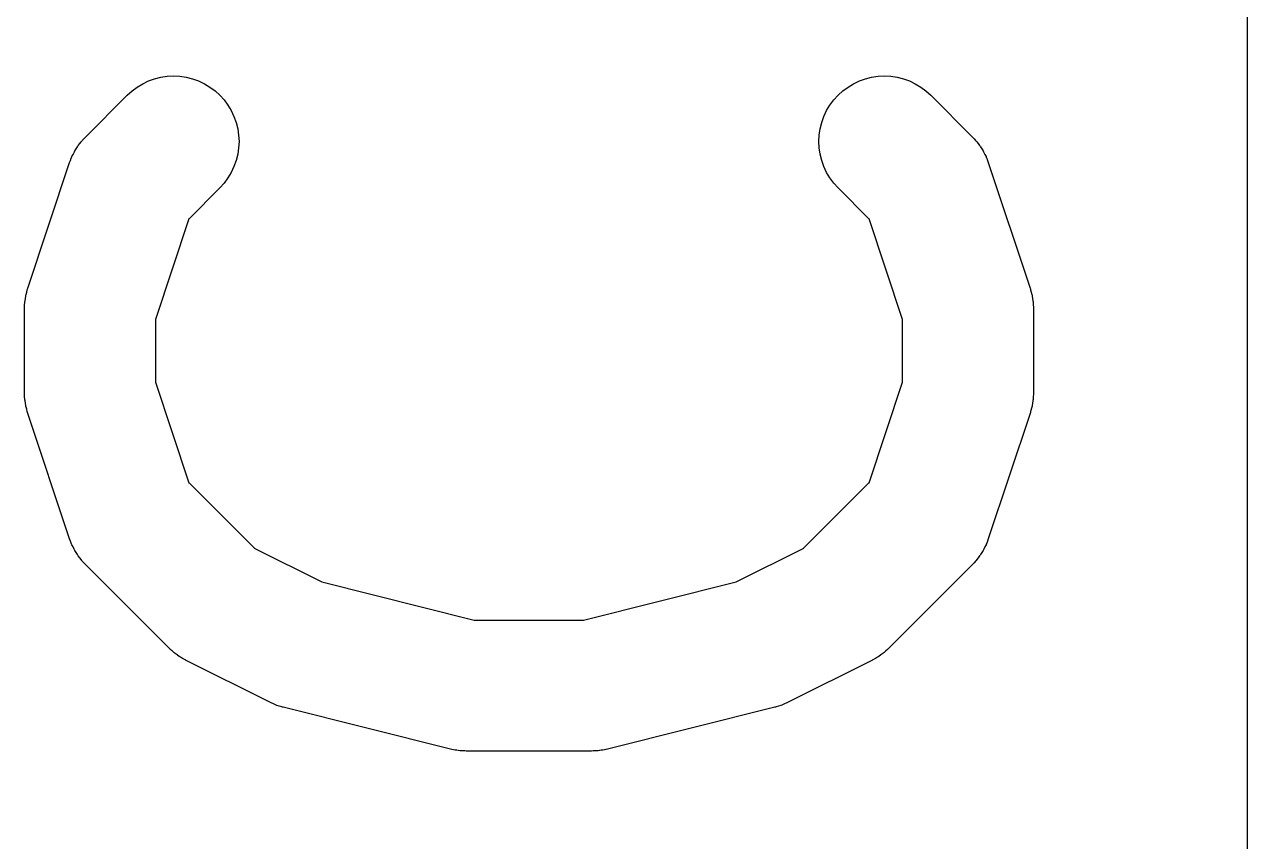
# Model space of a CAD drawing. Header units: metres. Extents: x 89 to 153, y -105 to 4.
# Drawn here: x 140.68 to 142.073, y -79.213 to -78.284 of the extents above; entities that cross this region are included whole.
import ezdxf

# ---------------------------------------------------------------- set-up
doc = ezdxf.new("R2010")
doc.units = ezdxf.units.M

msp = doc.modelspace()

# ---------------------------------------------------------------- linework, layer by layer
for points in [[(142.0731, -80.92), (142.0731, -75.68)], [(140.6803, -78.6072), (140.6803, -78.6061), (140.6803, -78.6061), (140.6803, -78.6061), (140.6803, -78.6061), (140.6803, -78.6061), (140.6803, -78.6061), (140.6803, -78.6061), (140.6803, -78.6061), (140.6803, -78.6051), (140.6805, -78.6025), (140.6805, -78.6025), (140.6805, -78.6025), (140.6805, -78.6025), (140.6805, -78.6025), (140.6805, -78.6025), (140.6805, -78.6025), (140.6806, -78.5998), (140.6808, -78.5988), (140.6808, -78.5988), (140.6808, -78.5988), (140.6808, -78.5988), (140.6808, -78.5988), (140.6808, -78.5988), (140.6808, -78.5988), (140.6808, -78.5988), (140.6809, -78.5978), (140.6813, -78.5952), (140.6813, -78.5952), (140.6813, -78.5952), (140.6813, -78.5952), (140.6813, -78.5952), (140.6813, -78.5952), (140.6813, -78.5952), (140.6817, -78.5926), (140.682, -78.5916), (140.682, -78.5916), (140.682, -78.5916), (140.682, -78.5916), (140.682, -78.5916), (140.682, -78.5916), (140.682, -78.5916), (140.682, -78.5916), (140.6821, -78.5906), (140.6828, -78.5881), (140.6828, -78.5881), (140.6828, -78.5881), (140.6828, -78.5881), (140.6828, -78.5881), (140.6828, -78.5881), (140.6828, -78.5881), (140.6835, -78.5855), (140.6838, -78.5846), (140.6838, -78.5846), (140.6838, -78.5846), (140.6838, -78.5845), (140.6838, -78.5845), (140.6838, -78.5845), (140.6838, -78.5845), (140.6838, -78.5845), (140.6841, -78.5836), (140.7317, -78.4407), (140.7327, -78.4383), (140.7327, -78.4383), (140.7327, -78.4383), (140.7327, -78.4383), (140.7327, -78.4382), (140.7327, -78.4382), (140.7327, -78.4382), (140.7336, -78.4358), (140.734, -78.4349), (140.734, -78.4349), (140.734, -78.4349), (140.734, -78.4348), (140.734, -78.4348), (140.734, -78.4348), (140.734, -78.4348), (140.734, -78.4348), (140.7344, -78.4339), (140.7356, -78.4315), (140.7356, -78.4315), (140.7356, -78.4315), (140.7356, -78.4315), (140.7356, -78.4315), (140.7356, -78.4315), (140.7356, -78.4315), (140.7367, -78.4291), (140.7372, -78.4283), (140.7372, -78.4283), (140.7372, -78.4283), (140.7372, -78.4283), (140.7372, -78.4283), (140.7372, -78.4283), (140.7372, -78.4283), (140.7372, -78.4283), (140.7377, -78.4274), (140.7391, -78.4251), (140.7391, -78.4251), (140.7391, -78.4251), (140.7391, -78.4251), (140.7391, -78.4251), (140.7391, -78.4251), (140.7391, -78.4251), (140.7405, -78.4229), (140.7411, -78.4221), (140.7411, -78.4221), (140.7411, -78.4221), (140.7411, -78.4221), (140.7411, -78.4221), (140.7411, -78.4221), (140.7411, -78.4221), (140.7411, -78.422), (140.7416, -78.4212), (140.7432, -78.4191), (140.7432, -78.4191), (140.7432, -78.4191), (140.7432, -78.4191), (140.7432, -78.4191), (140.7432, -78.4191), (140.7432, -78.4191), (140.7448, -78.417), (140.7455, -78.4163), (140.7455, -78.4163), (140.7455, -78.4163), (140.7455, -78.4162), (140.7455, -78.4162), (140.7455, -78.4162), (140.7455, -78.4162), (140.7455, -78.4162), (140.7461, -78.4154), (140.748, -78.4135), (140.748, -78.4135), (140.748, -78.4135), (140.748, -78.4135), (140.748, -78.4135), (140.748, -78.4135), (140.748, -78.4135), (140.7497, -78.4116), (140.7973, -78.364), (140.8028, -78.359), (140.8086, -78.3547), (140.8149, -78.3509), (140.8215, -78.3478), (140.8284, -78.3453), (140.8355, -78.3436), (140.8428, -78.3425), (140.8501, -78.3421), (140.8574, -78.3425), (140.8646, -78.3436), (140.8717, -78.3453), (140.8786, -78.3478), (140.8852, -78.3509), (140.8915, -78.3547), (140.8973, -78.359), (140.9028, -78.364), (140.9077, -78.3694), (140.912, -78.3753), (140.9158, -78.3815), (140.9189, -78.3881), (140.9214, -78.395), (140.9232, -78.4021), (140.9242, -78.4094), (140.9246, -78.4167), (140.9242, -78.424), (140.9232, -78.4312), (140.9214, -78.4383), (140.9189, -78.4452), (140.9158, -78.4518), (140.912, -78.4581), (140.9077, -78.464), (140.9028, -78.4694), (140.8677, -78.5045), (140.8677, -78.5045), (140.8677, -78.5045), (140.8677, -78.5045), (140.8677, -78.5045), (140.8676, -78.5045), (140.8676, -78.5045), (140.8676, -78.5045), (140.8676, -78.5045), (140.8676, -78.5045), (140.8676, -78.5045), (140.8676, -78.5045), (140.8676, -78.5045), (140.8676, -78.5045), (140.8676, -78.5045), (140.8676, -78.5046), (140.8676, -78.5046), (140.8676, -78.5046), (140.8676, -78.5046), (140.8676, -78.5046), (140.8676, -78.5046), (140.8676, -78.5046), (140.8676, -78.5046), (140.8676, -78.5046), (140.8676, -78.5046), (140.8676, -78.5046), (140.8676, -78.5046), (140.8676, -78.5046), (140.8676, -78.5046), (140.8676, -78.5047), (140.8676, -78.5047), (140.8675, -78.5047), (140.8294, -78.6192), (140.8294, -78.6192), (140.8294, -78.6192), (140.8294, -78.6192), (140.8294, -78.6192), (140.8294, -78.6192), (140.8294, -78.6192), (140.8294, -78.6192), (140.8294, -78.6192), (140.8294, -78.6192), (140.8294, -78.6192), (140.8294, -78.6193), (140.8294, -78.6193), (140.8294, -78.6193), (140.8294, -78.6193), (140.8294, -78.6193), (140.8294, -78.6193), (140.8294, -78.6193), (140.8294, -78.6193), (140.8294, -78.6193), (140.8294, -78.6902), (140.8294, -78.6902), (140.8294, -78.6902), (140.8294, -78.6902), (140.8294, -78.6902), (140.8294, -78.6902), (140.8294, -78.6903), (140.8294, -78.6903), (140.8294, -78.6903), (140.8294, -78.6903), (140.8294, -78.6903), (140.8294, -78.6903), (140.8294, -78.6903), (140.8294, -78.6903), (140.8294, -78.6903), (140.8294, -78.6903), (140.8294, -78.6903), (140.8294, -78.6903), (140.8294, -78.6903), (140.8294, -78.6904), (140.8675, -78.8049), (140.8676, -78.8049), (140.8676, -78.8049), (140.8676, -78.8049), (140.8676, -78.8049), (140.8676, -78.8049), (140.8676, -78.8049), (140.8676, -78.8049), (140.8676, -78.8049), (140.8676, -78.8049), (140.8676, -78.8049), (140.8676, -78.8049), (140.8676, -78.8049), (140.8676, -78.8049), (140.8676, -78.805), (140.8676, -78.805), (140.8676, -78.805), (140.8676, -78.805), (140.8676, -78.805), (140.8676, -78.805), (140.8676, -78.805), (140.8676, -78.805), (140.8676, -78.805), (140.8676, -78.805), (140.8676, -78.805), (140.8676, -78.805), (140.8676, -78.805), (140.8677, -78.805), (140.8677, -78.805), (140.8677, -78.805), (140.8677, -78.805), (140.8677, -78.8051), (140.9418, -78.8792), (140.9418, -78.8792), (140.9418, -78.8792), (140.9418, -78.8792), (140.9418, -78.8792), (140.9418, -78.8792), (140.9418, -78.8792), (140.9418, -78.8792), (140.9418, -78.8792), (140.9418, -78.8792), (140.9418, -78.8792), (140.9418, -78.8792), (140.9419, -78.8792), (140.9419, -78.8792), (140.9419, -78.8792), (140.9419, -78.8792), (140.9419, -78.8792), (140.9419, -78.8792), (140.9419, -78.8792), (140.9419, -78.8793), (141.0189, -78.9177), (141.0189, -78.9177), (141.0189, -78.9177), (141.0189, -78.9178), (141.0189, -78.9178), (141.0189, -78.9178), (141.0189, -78.9178), (141.0189, -78.9178), (141.0189, -78.9178), (141.019, -78.9178), (141.019, -78.9178), (141.019, -78.9178), (141.019, -78.9178), (141.019, -78.9178), (141.1925, -78.9612), (141.1925, -78.9612), (141.1925, -78.9612), (141.1925, -78.9612), (141.1925, -78.9612), (141.1926, -78.9612), (141.1926, -78.9612), (141.1926, -78.9612), (141.1926, -78.9612), (141.1926, -78.9612), (141.1926, -78.9612), (141.1926, -78.9612), (141.1926, -78.9612), (141.1926, -78.9612), (141.317, -78.9612), (141.317, -78.9612), (141.317, -78.9612), (141.317, -78.9612), (141.317, -78.9612), (141.3171, -78.9612), (141.3171, -78.9612), (141.3171, -78.9612), (141.3171, -78.9612), (141.3171, -78.9612), (141.3171, -78.9612), (141.3171, -78.9612), (141.3171, -78.9612), (141.3171, -78.9612), (141.4907, -78.9178), (141.4907, -78.9178), (141.4907, -78.9178), (141.4907, -78.9178), (141.4907, -78.9178), (141.4907, -78.9178), (141.4907, -78.9178), (141.4907, -78.9178), (141.4907, -78.9178), (141.4907, -78.9178), (141.4907, -78.9178), (141.4907, -78.9177), (141.4907, -78.9177), (141.4908, -78.9177), (141.5677, -78.8793), (141.5677, -78.8792), (141.5677, -78.8792), (141.5678, -78.8792), (141.5678, -78.8792), (141.5678, -78.8792), (141.5678, -78.8792), (141.5678, -78.8792), (141.5678, -78.8792), (141.5678, -78.8792), (141.5678, -78.8792), (141.5678, -78.8792), (141.5678, -78.8792), (141.5678, -78.8792), (141.5678, -78.8792), (141.5678, -78.8792), (141.5678, -78.8792), (141.5679, -78.8792), (141.5679, -78.8792), (141.5679, -78.8792), (141.642, -78.8051), (141.642, -78.805), (141.642, -78.805), (141.642, -78.805), (141.642, -78.805), (141.642, -78.805), (141.642, -78.805), (141.642, -78.805), (141.642, -78.805), (141.642, -78.805), (141.642, -78.805), (141.642, -78.805), (141.642, -78.805), (141.642, -78.805), (141.642, -78.805), (141.642, -78.805), (141.642, -78.805), (141.642, -78.805), (141.6421, -78.8049), (141.6421, -78.8049), (141.6421, -78.8049), (141.6421, -78.8049), (141.6421, -78.8049), (141.6421, -78.8049), (141.6421, -78.8049), (141.6421, -78.8049), (141.6421, -78.8049), (141.6421, -78.8049), (141.6421, -78.8049), (141.6421, -78.8049), (141.6421, -78.8049), (141.6421, -78.8049), (141.6803, -78.6904), (141.6803, -78.6903), (141.6803, -78.6903), (141.6803, -78.6903), (141.6803, -78.6903), (141.6803, -78.6903), (141.6803, -78.6903), (141.6803, -78.6903), (141.6803, -78.6903), (141.6803, -78.6903), (141.6803, -78.6903), (141.6803, -78.6903), (141.6803, -78.6903), (141.6803, -78.6903), (141.6803, -78.6902), (141.6803, -78.6902), (141.6803, -78.6902), (141.6803, -78.6902), (141.6803, -78.6902), (141.6803, -78.6902), (141.6803, -78.6193), (141.6803, -78.6193), (141.6803, -78.6193), (141.6803, -78.6193), (141.6803, -78.6193), (141.6803, -78.6193), (141.6803, -78.6193), (141.6803, -78.6193), (141.6803, -78.6193), (141.6803, -78.6192), (141.6803, -78.6192), (141.6803, -78.6192), (141.6803, -78.6192), (141.6803, -78.6192), (141.6803, -78.6192), (141.6803, -78.6192), (141.6803, -78.6192), (141.6803, -78.6192), (141.6803, -78.6192), (141.6803, -78.6192), (141.6421, -78.5047), (141.6421, -78.5047), (141.6421, -78.5047), (141.6421, -78.5046), (141.6421, -78.5046), (141.6421, -78.5046), (141.6421, -78.5046), (141.6421, -78.5046), (141.6421, -78.5046), (141.6421, -78.5046), (141.6421, -78.5046), (141.6421, -78.5046), (141.6421, -78.5046), (141.6421, -78.5046), (141.642, -78.5046), (141.642, -78.5046), (141.642, -78.5046), (141.642, -78.5045), (141.642, -78.5045), (141.642, -78.5045), (141.642, -78.5045), (141.642, -78.5045), (141.642, -78.5045), (141.642, -78.5045), (141.642, -78.5045), (141.642, -78.5045), (141.642, -78.5045), (141.642, -78.5045), (141.642, -78.5045), (141.642, -78.5045), (141.642, -78.5045), (141.642, -78.5045), (141.6069, -78.4694), (141.602, -78.464), (141.5976, -78.4581), (141.5938, -78.4518), (141.5907, -78.4452), (141.5883, -78.4383), (141.5865, -78.4312), (141.5854, -78.424), (141.585, -78.4167), (141.5854, -78.4094), (141.5865, -78.4021), (141.5883, -78.395), (141.5907, -78.3881), (141.5938, -78.3815), (141.5976, -78.3753), (141.602, -78.3694), (141.6069, -78.364), (141.6123, -78.359), (141.6182, -78.3547), (141.6244, -78.3509), (141.6311, -78.3478), (141.6379, -78.3453), (141.645, -78.3436), (141.6523, -78.3425), (141.6596, -78.3421), (141.6669, -78.3425), (141.6741, -78.3436), (141.6812, -78.3453), (141.6881, -78.3478), (141.6947, -78.3509), (141.701, -78.3547), (141.7069, -78.359), (141.7123, -78.364), (141.7599, -78.4116), (141.7617, -78.4135), (141.7617, -78.4135), (141.7617, -78.4135), (141.7617, -78.4135), (141.7617, -78.4135), (141.7617, -78.4135), (141.7617, -78.4135), (141.7635, -78.4154), (141.7641, -78.4162), (141.7641, -78.4162), (141.7641, -78.4162), (141.7641, -78.4162), (141.7641, -78.4162), (141.7641, -78.4163), (141.7641, -78.4163), (141.7641, -78.4163), (141.7648, -78.417), (141.7664, -78.4191), (141.7664, -78.4191), (141.7664, -78.4191), (141.7664, -78.4191), (141.7664, -78.4191), (141.7664, -78.4191), (141.7664, -78.4191), (141.768, -78.4212), (141.7686, -78.422), (141.7686, -78.4221), (141.7686, -78.4221), (141.7686, -78.4221), (141.7686, -78.4221), (141.7686, -78.4221), (141.7686, -78.4221), (141.7686, -78.4221), (141.7692, -78.4229), (141.7705, -78.4251), (141.7705, -78.4251), (141.7705, -78.4251), (141.7705, -78.4251), (141.7705, -78.4251), (141.7705, -78.4251), (141.7705, -78.4251), (141.772, -78.4274), (141.7724, -78.4283), (141.7724, -78.4283), (141.7724, -78.4283), (141.7724, -78.4283), (141.7724, -78.4283), (141.7724, -78.4283), (141.7724, -78.4283), (141.7724, -78.4283), (141.7729, -78.4291), (141.7741, -78.4315), (141.7741, -78.4315), (141.7741, -78.4315), (141.7741, -78.4315), (141.7741, -78.4315), (141.7741, -78.4315), (141.7741, -78.4315), (141.7753, -78.4339), (141.7756, -78.4348), (141.7756, -78.4348), (141.7756, -78.4348), (141.7756, -78.4348), (141.7756, -78.4348), (141.7756, -78.4349), (141.7756, -78.4349), (141.7756, -78.4349), (141.7761, -78.4358), (141.777, -78.4382), (141.777, -78.4382), (141.777, -78.4382), (141.777, -78.4383), (141.777, -78.4383), (141.777, -78.4383), (141.777, -78.4383), (141.7779, -78.4407), (141.8255, -78.5836), (141.8258, -78.5845), (141.8258, -78.5845), (141.8258, -78.5845), (141.8258, -78.5845), (141.8258, -78.5845), (141.8258, -78.5846), (141.8258, -78.5846), (141.8258, -78.5846), (141.8261, -78.5855), (141.8268, -78.5881), (141.8268, -78.5881), (141.8268, -78.5881), (141.8268, -78.5881), (141.8268, -78.5881), (141.8268, -78.5881), (141.8268, -78.5881), (141.8275, -78.5906), (141.8277, -78.5916), (141.8277, -78.5916), (141.8277, -78.5916), (141.8277, -78.5916), (141.8277, -78.5916), (141.8277, -78.5916), (141.8277, -78.5916), (141.8277, -78.5916), (141.8279, -78.5926), (141.8283, -78.5952), (141.8283, -78.5952), (141.8283, -78.5952), (141.8283, -78.5952), (141.8283, -78.5952), (141.8283, -78.5952), (141.8283, -78.5952), (141.8288, -78.5978), (141.8288, -78.5988), (141.8288, -78.5988), (141.8288, -78.5988), (141.8288, -78.5988), (141.8288, -78.5988), (141.8288, -78.5988), (141.8288, -78.5988), (141.8289, -78.5988), (141.829, -78.5998), (141.8291, -78.6025), (141.8291, -78.6025), (141.8291, -78.6025), (141.8291, -78.6025), (141.8291, -78.6025), (141.8291, -78.6025), (141.8291, -78.6025), (141.8293, -78.6051), (141.8293, -78.6061), (141.8293, -78.6061), (141.8293, -78.6061), (141.8293, -78.6061), (141.8293, -78.6061), (141.8293, -78.6061), (141.8293, -78.6061), (141.8293, -78.6061), (141.8294, -78.6072), (141.8294, -78.7024), (141.8293, -78.7034), (141.8293, -78.7034), (141.8293, -78.7034), (141.8293, -78.7034), (141.8293, -78.7034), (141.8293, -78.7034), (141.8293, -78.7034), (141.8293, -78.7034), (141.8293, -78.7044), (141.8291, -78.707), (141.8291, -78.707), (141.8291, -78.707), (141.8291, -78.707), (141.8291, -78.707), (141.8291, -78.707), (141.8291, -78.7071), (141.829, -78.7097), (141.8289, -78.7107), (141.8288, -78.7107), (141.8288, -78.7107), (141.8288, -78.7107), (141.8288, -78.7107), (141.8288, -78.7107), (141.8288, -78.7107), (141.8288, -78.7107), (141.8288, -78.7117), (141.8283, -78.7143), (141.8283, -78.7143), (141.8283, -78.7143), (141.8283, -78.7143), (141.8283, -78.7143), (141.8283, -78.7143), (141.8283, -78.7143), (141.8279, -78.7169), (141.8277, -78.7179), (141.8277, -78.7179), (141.8277, -78.7179), (141.8277, -78.7179), (141.8277, -78.7179), (141.8277, -78.7179), (141.8277, -78.7179), (141.8277, -78.7179), (141.8275, -78.7189), (141.8268, -78.7214), (141.8268, -78.7214), (141.8268, -78.7214), (141.8268, -78.7215), (141.8268, -78.7215), (141.8268, -78.7215), (141.8268, -78.7215), (141.8261, -78.724), (141.8258, -78.725), (141.8258, -78.725), (141.8258, -78.725), (141.8258, -78.725), (141.8258, -78.725), (141.8258, -78.725), (141.8258, -78.725), (141.8258, -78.725), (141.8255, -78.726), (141.7779, -78.8688), (141.777, -78.8713), (141.777, -78.8713), (141.777, -78.8713), (141.777, -78.8713), (141.777, -78.8713), (141.777, -78.8713), (141.777, -78.8713), (141.7761, -78.8738), (141.7756, -78.8747), (141.7756, -78.8747), (141.7756, -78.8747), (141.7756, -78.8747), (141.7756, -78.8747), (141.7756, -78.8747), (141.7756, -78.8747), (141.7756, -78.8747), (141.7753, -78.8756), (141.7741, -78.878), (141.7741, -78.878), (141.7741, -78.878), (141.7741, -78.878), (141.7741, -78.878), (141.7741, -78.878), (141.7741, -78.878), (141.7729, -78.8804), (141.7724, -78.8812), (141.7724, -78.8812), (141.7724, -78.8812), (141.7724, -78.8812), (141.7724, -78.8812), (141.7724, -78.8813), (141.7724, -78.8813), (141.7724, -78.8813), (141.772, -78.8821), (141.7705, -78.8844), (141.7705, -78.8844), (141.7705, -78.8844), (141.7705, -78.8844), (141.7705, -78.8844), (141.7705, -78.8844), (141.7705, -78.8844), (141.7692, -78.8866), (141.7686, -78.8874), (141.7686, -78.8875), (141.7686, -78.8875), (141.7686, -78.8875), (141.7686, -78.8875), (141.7686, -78.8875), (141.7686, -78.8875), (141.7686, -78.8875), (141.768, -78.8883), (141.7664, -78.8904), (141.7664, -78.8904), (141.7664, -78.8904), (141.7664, -78.8904), (141.7664, -78.8904), (141.7664, -78.8904), (141.7664, -78.8904), (141.7648, -78.8925), (141.7641, -78.8933), (141.7641, -78.8933), (141.7641, -78.8933), (141.7641, -78.8933), (141.7641, -78.8933), (141.7641, -78.8933), (141.7641, -78.8933), (141.7641, -78.8933), (141.7635, -78.8941), (141.7617, -78.896), (141.7617, -78.896), (141.7617, -78.896), (141.7617, -78.896), (141.7617, -78.896), (141.7617, -78.896), (141.7617, -78.896), (141.7599, -78.898), (141.6647, -78.9932), (141.6639, -78.9939), (141.6639, -78.9939), (141.6639, -78.9939), (141.6639, -78.9939), (141.6639, -78.9939), (141.6639, -78.9939), (141.6639, -78.9939), (141.6639, -78.9939), (141.6632, -78.9946), (141.6612, -78.9963), (141.6612, -78.9963), (141.6612, -78.9963), (141.6612, -78.9963), (141.6612, -78.9963), (141.6612, -78.9963), (141.6612, -78.9963), (141.6592, -78.9981), (141.6584, -78.9987), (141.6584, -78.9987), (141.6584, -78.9987), (141.6584, -78.9987), (141.6584, -78.9987), (141.6584, -78.9987), (141.6584, -78.9987), (141.6584, -78.9987), (141.6577, -78.9994), (141.6555, -79.0009), (141.6555, -79.0009), (141.6555, -79.0009), (141.6555, -79.0009), (141.6555, -79.0009), (141.6555, -79.0009), (141.6555, -79.0009), (141.6534, -79.0025), (141.6525, -79.003), (141.6525, -79.003), (141.6525, -79.003), (141.6525, -79.003), (141.6525, -79.003), (141.6525, -79.003), (141.6525, -79.003), (141.6525, -79.003), (141.6517, -79.0036), (141.6494, -79.0048), (141.6494, -79.0048), (141.6494, -79.0048), (141.6494, -79.0049), (141.6494, -79.0049), (141.6494, -79.0049), (141.6494, -79.0049), (141.6471, -79.0062), (141.6462, -79.0066), (141.6462, -79.0066), (141.6462, -79.0066), (141.6462, -79.0066), (141.6462, -79.0066), (141.6462, -79.0066), (141.6462, -79.0066), (141.6462, -79.0067), (141.6453, -79.0071), (141.5501, -79.0548), (141.5493, -79.0551), (141.5493, -79.0551), (141.5493, -79.0551), (141.5493, -79.0551), (141.5493, -79.0551), (141.5493, -79.0551), (141.5493, -79.0551), (141.5493, -79.0551), (141.5486, -79.0555), (141.546, -79.0566), (141.546, -79.0566), (141.546, -79.0566), (141.5459, -79.0566), (141.5459, -79.0566), (141.5459, -79.0566), (141.5459, -79.0566), (141.5434, -79.0577), (141.5426, -79.058), (141.5426, -79.058), (141.5426, -79.058), (141.5426, -79.058), (141.5426, -79.058), (141.5426, -79.058), (141.5426, -79.058), (141.5426, -79.058), (141.5418, -79.0583), (141.5391, -79.0591), (141.5391, -79.0591), (141.5391, -79.0591), (141.5391, -79.0591), (141.5391, -79.0591), (141.5391, -79.0591), (141.5391, -79.0591), (141.5364, -79.06), (141.5356, -79.0602), (141.5356, -79.0602), (141.5356, -79.0602), (141.5356, -79.0602), (141.5356, -79.0602), (141.5356, -79.0602), (141.5356, -79.0602), (141.5356, -79.0602), (141.5348, -79.0604), (141.3443, -79.108), (141.3426, -79.1084), (141.3426, -79.1084), (141.3426, -79.1084), (141.3425, -79.1084), (141.3425, -79.1084), (141.3425, -79.1084), (141.3425, -79.1084), (141.3408, -79.1088), (141.339, -79.1091), (141.339, -79.1091), (141.339, -79.1091), (141.339, -79.1091), (141.339, -79.1091), (141.339, -79.1091), (141.3389, -79.1091), (141.3372, -79.1094), (141.3354, -79.1096), (141.3354, -79.1096), (141.3354, -79.1096), (141.3353, -79.1096), (141.3353, -79.1096), (141.3353, -79.1096), (141.3353, -79.1096), (141.3336, -79.1099), (141.3317, -79.11), (141.3317, -79.11), (141.3317, -79.11), (141.3317, -79.11), (141.3317, -79.11), (141.3317, -79.11), (141.3317, -79.11), (141.3299, -79.1102), (141.3281, -79.1102), (141.3281, -79.1102), (141.3281, -79.1102), (141.3281, -79.1102), (141.3281, -79.1102), (141.3281, -79.1102), (141.328, -79.1102), (141.3262, -79.1103), (141.1834, -79.1103), (141.1816, -79.1102), (141.1816, -79.1102), (141.1816, -79.1102), (141.1816, -79.1102), (141.1816, -79.1102), (141.1816, -79.1102), (141.1816, -79.1102), (141.1798, -79.1102), (141.1779, -79.11), (141.1779, -79.11), (141.1779, -79.11), (141.1779, -79.11), (141.1779, -79.11), (141.1779, -79.11), (141.1779, -79.11), (141.1761, -79.1099), (141.1743, -79.1096), (141.1743, -79.1096), (141.1743, -79.1096), (141.1743, -79.1096), (141.1743, -79.1096), (141.1743, -79.1096), (141.1743, -79.1096), (141.1725, -79.1094), (141.1707, -79.1091), (141.1707, -79.1091), (141.1707, -79.1091), (141.1707, -79.1091), (141.1707, -79.1091), (141.1707, -79.1091), (141.1707, -79.1091), (141.1688, -79.1088), (141.1671, -79.1084), (141.1671, -79.1084), (141.1671, -79.1084), (141.1671, -79.1084), (141.1671, -79.1084), (141.1671, -79.1084), (141.1671, -79.1084), (141.1653, -79.108), (140.9748, -79.0604), (140.9741, -79.0602), (140.974, -79.0602), (140.974, -79.0602), (140.974, -79.0602), (140.974, -79.0602), (140.974, -79.0602), (140.974, -79.0602), (140.974, -79.0602), (140.9732, -79.06), (140.9705, -79.0591), (140.9705, -79.0591), (140.9705, -79.0591), (140.9705, -79.0591), (140.9705, -79.0591), (140.9705, -79.0591), (140.9705, -79.0591), (140.9678, -79.0583), (140.9671, -79.058), (140.9671, -79.058), (140.9671, -79.058), (140.9671, -79.058), (140.9671, -79.058), (140.9671, -79.058), (140.9671, -79.058), (140.967, -79.058), (140.9663, -79.0577), (140.9637, -79.0566), (140.9637, -79.0566), (140.9637, -79.0566), (140.9637, -79.0566), (140.9637, -79.0566), (140.9637, -79.0566), (140.9637, -79.0566), (140.9611, -79.0555), (140.9604, -79.0551), (140.9604, -79.0551), (140.9604, -79.0551), (140.9603, -79.0551), (140.9603, -79.0551), (140.9603, -79.0551), (140.9603, -79.0551), (140.9603, -79.0551), (140.9596, -79.0548), (140.8644, -79.0071), (140.8635, -79.0067), (140.8635, -79.0066), (140.8635, -79.0066), (140.8635, -79.0066), (140.8635, -79.0066), (140.8634, -79.0066), (140.8634, -79.0066), (140.8634, -79.0066), (140.8625, -79.0062), (140.8603, -79.0049), (140.8603, -79.0049), (140.8603, -79.0049), (140.8603, -79.0049), (140.8603, -79.0048), (140.8603, -79.0048), (140.8603, -79.0048), (140.858, -79.0036), (140.8572, -79.003), (140.8571, -79.003), (140.8571, -79.003), (140.8571, -79.003), (140.8571, -79.003), (140.8571, -79.003), (140.8571, -79.003), (140.8571, -79.003), (140.8563, -79.0025), (140.8541, -79.0009), (140.8541, -79.0009), (140.8541, -79.0009), (140.8541, -79.0009), (140.8541, -79.0009), (140.8541, -79.0009), (140.8541, -79.0009), (140.852, -78.9994), (140.8512, -78.9987), (140.8512, -78.9987), (140.8512, -78.9987), (140.8512, -78.9987), (140.8512, -78.9987), (140.8512, -78.9987), (140.8512, -78.9987), (140.8512, -78.9987), (140.8504, -78.9981), (140.8484, -78.9963), (140.8484, -78.9963), (140.8484, -78.9963), (140.8484, -78.9963), (140.8484, -78.9963), (140.8484, -78.9963), (140.8484, -78.9963), (140.8464, -78.9946), (140.8457, -78.9939), (140.8457, -78.9939), (140.8457, -78.9939), (140.8457, -78.9939), (140.8457, -78.9939), (140.8457, -78.9939), (140.8457, -78.9939), (140.8457, -78.9939), (140.845, -78.9932), (140.7497, -78.898), (140.748, -78.896), (140.748, -78.896), (140.748, -78.896), (140.748, -78.896), (140.748, -78.896), (140.748, -78.896), (140.748, -78.896), (140.7461, -78.8941), (140.7455, -78.8933), (140.7455, -78.8933), (140.7455, -78.8933), (140.7455, -78.8933), (140.7455, -78.8933), (140.7455, -78.8933), (140.7455, -78.8933), (140.7455, -78.8933), (140.7448, -78.8925), (140.7432, -78.8904), (140.7432, -78.8904), (140.7432, -78.8904), (140.7432, -78.8904), (140.7432, -78.8904), (140.7432, -78.8904), (140.7432, -78.8904), (140.7416, -78.8883), (140.7411, -78.8875), (140.7411, -78.8875), (140.7411, -78.8875), (140.7411, -78.8875), (140.7411, -78.8875), (140.7411, -78.8875), (140.7411, -78.8875), (140.7411, -78.8874), (140.7405, -78.8866), (140.7391, -78.8844), (140.7391, -78.8844), (140.7391, -78.8844), (140.7391, -78.8844), (140.7391, -78.8844), (140.7391, -78.8844), (140.7391, -78.8844), (140.7377, -78.8821), (140.7372, -78.8813), (140.7372, -78.8813), (140.7372, -78.8813), (140.7372, -78.8812), (140.7372, -78.8812), (140.7372, -78.8812), (140.7372, -78.8812), (140.7372, -78.8812), (140.7367, -78.8804), (140.7356, -78.878), (140.7356, -78.878), (140.7356, -78.878), (140.7356, -78.878), (140.7356, -78.878), (140.7356, -78.878), (140.7356, -78.878), (140.7344, -78.8756), (140.734, -78.8747), (140.734, -78.8747), (140.734, -78.8747), (140.734, -78.8747), (140.734, -78.8747), (140.734, -78.8747), (140.734, -78.8747), (140.734, -78.8747), (140.7336, -78.8738), (140.7327, -78.8713), (140.7327, -78.8713), (140.7327, -78.8713), (140.7327, -78.8713), (140.7327, -78.8713), (140.7327, -78.8713), (140.7327, -78.8713), (140.7317, -78.8688), (140.6841, -78.726), (140.6838, -78.725), (140.6838, -78.725), (140.6838, -78.725), (140.6838, -78.725), (140.6838, -78.725), (140.6838, -78.725), (140.6838, -78.725), (140.6838, -78.725), (140.6835, -78.724), (140.6828, -78.7215), (140.6828, -78.7215), (140.6828, -78.7215), (140.6828, -78.7215), (140.6828, -78.7214), (140.6828, -78.7214), (140.6828, -78.7214), (140.6821, -78.7189), (140.682, -78.7179), (140.682, -78.7179), (140.682, -78.7179), (140.682, -78.7179), (140.682, -78.7179), (140.682, -78.7179), (140.682, -78.7179), (140.682, -78.7179), (140.6817, -78.7169), (140.6813, -78.7143), (140.6813, -78.7143), (140.6813, -78.7143), (140.6813, -78.7143), (140.6813, -78.7143), (140.6813, -78.7143), (140.6813, -78.7143), (140.6809, -78.7117), (140.6808, -78.7107), (140.6808, -78.7107), (140.6808, -78.7107), (140.6808, -78.7107), (140.6808, -78.7107), (140.6808, -78.7107), (140.6808, -78.7107), (140.6808, -78.7107), (140.6806, -78.7097), (140.6805, -78.7071), (140.6805, -78.707), (140.6805, -78.707), (140.6805, -78.707), (140.6805, -78.707), (140.6805, -78.707), (140.6805, -78.707), (140.6803, -78.7044), (140.6803, -78.7034), (140.6803, -78.7034), (140.6803, -78.7034), (140.6803, -78.7034), (140.6803, -78.7034), (140.6803, -78.7034), (140.6803, -78.7034), (140.6803, -78.7034), (140.6803, -78.7024), (140.6803, -78.6072)]]:
    msp.add_lwpolyline(points)

doc.saveas('drawing.dxf')
